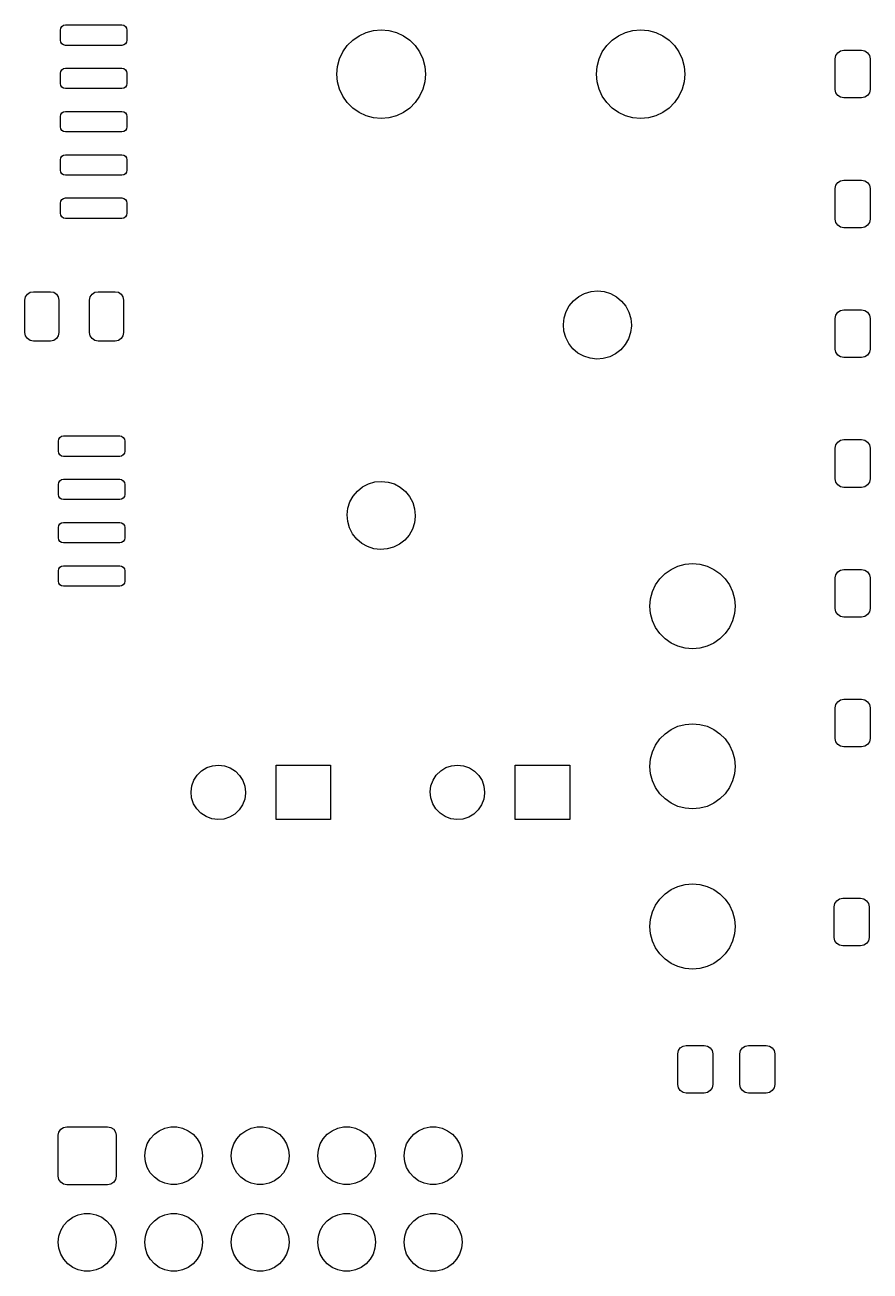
# Model space of a CAD drawing. Extents: x 57 to 241, y -129 to -56.
# Drawn here: x 189.94 to 214.77, y -129.12 to -92.54 of the extents above; entities that cross this region are included whole.
import ezdxf

# ---------------------------------------------------------------- set-up
doc = ezdxf.new("R2010")
doc.units = 0
doc.layers.add('BLACK', color=7, linetype='CONTINUOUS')

msp = doc.modelspace()

# ---------------------------------------------------------------- linework, layer by layer
at = {"layer": 'BLACK', "linetype": 'CONTINUOUS'}
for p, q in [((191.077, -92.5484), (191.134, -92.537)), ((191.134, -92.537), (192.784, -92.537)), ((192.784, -92.537), (192.841, -92.5484)), ((190.984, -92.687), (190.995, -92.6296)), ((190.984, -92.987), (190.984, -92.687)), ((190.995, -92.6296), (191.028, -92.5809)), ((191.028, -92.5809), (191.077, -92.5484)), ((192.841, -92.5484), (192.89, -92.5809)), ((192.89, -92.5809), (192.923, -92.6296)), ((192.923, -92.6296), (192.934, -92.687)), ((192.934, -92.687), (192.934, -92.987)), ((199.57, -92.9841), (199.756, -92.8542)), ((199.756, -92.8542), (199.961, -92.7584)), ((199.961, -92.7584), (200.18, -92.6997)), ((200.18, -92.6997), (200.406, -92.68)), ((200.406, -92.68), (200.632, -92.6997)), ((200.632, -92.6997), (200.851, -92.7584)), ((200.851, -92.7584), (201.056, -92.8542)), ((201.056, -92.8542), (201.242, -92.9841)), ((207.19, -92.9841), (207.376, -92.8542)), ((207.376, -92.8542), (207.581, -92.7584)), ((207.581, -92.7584), (207.8, -92.6997)), ((207.8, -92.6997), (208.026, -92.68)), ((208.026, -92.68), (208.252, -92.6997)), ((208.252, -92.6997), (208.471, -92.7584)), ((208.471, -92.7584), (208.676, -92.8542)), ((208.676, -92.8542), (208.862, -92.9841)), ((190.995, -93.0444), (190.984, -92.987)), ((191.028, -93.0931), (190.995, -93.0444)), ((191.077, -93.1256), (191.028, -93.0931)), ((191.134, -93.137), (191.077, -93.1256)), ((192.784, -93.137), (191.134, -93.137)), ((192.841, -93.1256), (192.784, -93.137)), ((192.89, -93.0931), (192.841, -93.1256)), ((192.923, -93.0444), (192.89, -93.0931)), ((192.934, -92.987), (192.923, -93.0444)), ((199.28, -93.33), (199.41, -93.1444)), ((199.41, -93.1444), (199.57, -92.9841)), ((201.242, -92.9841), (201.402, -93.1444)), ((201.402, -93.1444), (201.532, -93.33)), ((206.9, -93.33), (207.03, -93.1444)), ((207.03, -93.1444), (207.19, -92.9841)), ((208.862, -92.9841), (209.022, -93.1444)), ((209.022, -93.1444), (209.152, -93.33)), ((199.126, -93.7543), (199.184, -93.5354)), ((199.184, -93.5354), (199.28, -93.33)), ((201.532, -93.33), (201.628, -93.5354)), ((201.628, -93.5354), (201.686, -93.7543)), ((206.746, -93.7543), (206.804, -93.5354)), ((206.804, -93.5354), (206.9, -93.33)), ((209.152, -93.33), (209.248, -93.5354)), ((209.248, -93.5354), (209.306, -93.7543)), ((213.741, -93.53), (213.76, -93.4343)), ((213.741, -94.43), (213.741, -93.53)), ((213.76, -93.4343), (213.814, -93.3532)), ((213.814, -93.3532), (213.895, -93.299)), ((213.895, -93.299), (213.991, -93.28)), ((213.991, -93.28), (214.516, -93.28)), ((214.516, -93.28), (214.612, -93.299)), ((214.612, -93.299), (214.693, -93.3532)), ((214.693, -93.3532), (214.747, -93.4343)), ((214.747, -93.4343), (214.766, -93.53)), ((214.766, -93.53), (214.766, -94.43)), ((190.984, -93.957), (190.995, -93.8996)), ((190.984, -94.257), (190.984, -93.957)), ((190.995, -93.8996), (191.028, -93.8509)), ((191.028, -93.8509), (191.077, -93.8184)), ((191.077, -93.8184), (191.134, -93.807)), ((191.134, -93.807), (192.784, -93.807)), ((192.784, -93.807), (192.841, -93.8184)), ((192.841, -93.8184), (192.89, -93.8509)), ((192.89, -93.8509), (192.923, -93.8996)), ((192.923, -93.8996), (192.934, -93.957)), ((192.934, -93.957), (192.934, -94.257)), ((199.106, -93.98), (199.126, -93.7543)), ((199.126, -94.2057), (199.106, -93.98)), ((201.686, -93.7543), (201.706, -93.98)), ((201.706, -93.98), (201.686, -94.2057)), ((206.726, -93.98), (206.746, -93.7543)), ((206.746, -94.2057), (206.726, -93.98)), ((209.306, -93.7543), (209.326, -93.98)), ((209.326, -93.98), (209.306, -94.2057)), ((190.995, -94.3144), (190.984, -94.257)), ((191.028, -94.3631), (190.995, -94.3144)), ((191.077, -94.3956), (191.028, -94.3631)), ((192.89, -94.3631), (192.841, -94.3956)), ((192.923, -94.3144), (192.89, -94.3631)), ((192.934, -94.257), (192.923, -94.3144)), ((199.184, -94.4246), (199.126, -94.2057)), ((201.686, -94.2057), (201.628, -94.4246)), ((206.804, -94.4246), (206.746, -94.2057)), ((209.306, -94.2057), (209.248, -94.4246)), ((191.134, -94.407), (191.077, -94.3956)), ((192.784, -94.407), (191.134, -94.407)), ((192.841, -94.3956), (192.784, -94.407)), ((199.28, -94.63), (199.184, -94.4246)), ((199.41, -94.8156), (199.28, -94.63)), ((201.532, -94.63), (201.402, -94.8156)), ((201.628, -94.4246), (201.532, -94.63)), ((206.9, -94.63), (206.804, -94.4246)), ((207.03, -94.8156), (206.9, -94.63)), ((209.152, -94.63), (209.022, -94.8156)), ((209.248, -94.4246), (209.152, -94.63)), ((213.76, -94.5257), (213.741, -94.43)), ((213.814, -94.6068), (213.76, -94.5257)), ((213.895, -94.661), (213.814, -94.6068)), ((213.991, -94.68), (213.895, -94.661)), ((214.516, -94.68), (213.991, -94.68)), ((214.612, -94.661), (214.516, -94.68)), ((214.693, -94.6068), (214.612, -94.661)), ((214.747, -94.5257), (214.693, -94.6068)), ((214.766, -94.43), (214.747, -94.5257)), ((191.028, -95.1209), (191.077, -95.0884)), ((191.077, -95.0884), (191.134, -95.077)), ((191.134, -95.077), (192.784, -95.077)), ((192.784, -95.077), (192.841, -95.0884)), ((192.841, -95.0884), (192.89, -95.1209)), ((199.57, -94.9759), (199.41, -94.8156)), ((199.756, -95.1058), (199.57, -94.9759)), ((201.242, -94.9759), (201.056, -95.1058)), ((201.402, -94.8156), (201.242, -94.9759)), ((207.19, -94.9759), (207.03, -94.8156)), ((207.376, -95.1058), (207.19, -94.9759)), ((208.862, -94.9759), (208.676, -95.1058)), ((209.022, -94.8156), (208.862, -94.9759)), ((190.984, -95.227), (190.995, -95.1696)), ((190.984, -95.527), (190.984, -95.227)), ((190.995, -95.1696), (191.028, -95.1209)), ((192.89, -95.1209), (192.923, -95.1696)), ((192.923, -95.1696), (192.934, -95.227)), ((192.934, -95.227), (192.934, -95.527)), ((199.961, -95.2016), (199.756, -95.1058)), ((200.18, -95.2602), (199.961, -95.2016)), ((200.406, -95.28), (200.18, -95.2602)), ((200.632, -95.2602), (200.406, -95.28)), ((200.851, -95.2016), (200.632, -95.2602)), ((201.056, -95.1058), (200.851, -95.2016)), ((207.581, -95.2016), (207.376, -95.1058)), ((207.8, -95.2602), (207.581, -95.2016)), ((208.026, -95.28), (207.8, -95.2602)), ((208.252, -95.2602), (208.026, -95.28)), ((208.471, -95.2016), (208.252, -95.2602)), ((208.676, -95.1058), (208.471, -95.2016)), ((190.995, -95.5844), (190.984, -95.527)), ((191.028, -95.6331), (190.995, -95.5844)), ((191.077, -95.6656), (191.028, -95.6331)), ((191.134, -95.677), (191.077, -95.6656)), ((192.784, -95.677), (191.134, -95.677)), ((192.841, -95.6656), (192.784, -95.677)), ((192.89, -95.6331), (192.841, -95.6656)), ((192.923, -95.5844), (192.89, -95.6331)), ((192.934, -95.527), (192.923, -95.5844)), ((190.984, -96.497), (190.995, -96.4396)), ((190.984, -96.797), (190.984, -96.497)), ((190.995, -96.4396), (191.028, -96.3909)), ((191.028, -96.3909), (191.077, -96.3584)), ((191.077, -96.3584), (191.134, -96.347)), ((191.134, -96.347), (192.784, -96.347)), ((192.784, -96.347), (192.841, -96.3584)), ((192.841, -96.3584), (192.89, -96.3909)), ((192.89, -96.3909), (192.923, -96.4396)), ((192.923, -96.4396), (192.934, -96.497)), ((192.934, -96.497), (192.934, -96.797)), ((190.995, -96.8544), (190.984, -96.797)), ((191.028, -96.9031), (190.995, -96.8544)), ((191.077, -96.9356), (191.028, -96.9031)), ((192.89, -96.9031), (192.841, -96.9356)), ((192.923, -96.8544), (192.89, -96.9031)), ((192.934, -96.797), (192.923, -96.8544)), ((191.134, -96.947), (191.077, -96.9356)), ((192.784, -96.947), (191.134, -96.947)), ((192.841, -96.9356), (192.784, -96.947)), ((213.741, -97.34), (213.76, -97.2443)), ((213.76, -97.2443), (213.814, -97.1632)), ((213.814, -97.1632), (213.895, -97.109)), ((213.895, -97.109), (213.991, -97.09)), ((213.991, -97.09), (214.516, -97.09)), ((214.516, -97.09), (214.612, -97.109)), ((214.612, -97.109), (214.693, -97.1632)), ((214.693, -97.1632), (214.747, -97.2443)), ((214.747, -97.2443), (214.766, -97.34)), ((190.995, -97.7096), (191.028, -97.6609)), ((191.028, -97.6609), (191.077, -97.6284)), ((191.077, -97.6284), (191.134, -97.617)), ((191.134, -97.617), (192.784, -97.617)), ((192.784, -97.617), (192.841, -97.6284)), ((192.841, -97.6284), (192.89, -97.6609)), ((192.89, -97.6609), (192.923, -97.7096)), ((213.741, -98.24), (213.741, -97.34)), ((214.766, -97.34), (214.766, -98.24)), ((190.984, -97.767), (190.995, -97.7096)), ((190.984, -98.067), (190.984, -97.767)), ((192.923, -97.7096), (192.934, -97.767)), ((192.934, -97.767), (192.934, -98.067)), ((190.995, -98.1244), (190.984, -98.067)), ((191.028, -98.1731), (190.995, -98.1244)), ((191.077, -98.2056), (191.028, -98.1731)), ((191.134, -98.217), (191.077, -98.2056)), ((192.784, -98.217), (191.134, -98.217)), ((192.841, -98.2056), (192.784, -98.217)), ((192.89, -98.1731), (192.841, -98.2056)), ((192.923, -98.1244), (192.89, -98.1731)), ((192.934, -98.067), (192.923, -98.1244)), ((213.76, -98.3357), (213.741, -98.24)), ((213.814, -98.4168), (213.76, -98.3357)), ((214.747, -98.3357), (214.693, -98.4168)), ((214.766, -98.24), (214.747, -98.3357)), ((213.895, -98.471), (213.814, -98.4168)), ((213.991, -98.49), (213.895, -98.471)), ((214.516, -98.49), (213.991, -98.49)), ((214.612, -98.471), (214.516, -98.49)), ((214.693, -98.4168), (214.612, -98.471)), ((189.939, -100.617), (189.958, -100.521)), ((189.958, -100.521), (190.012, -100.44)), ((190.012, -100.44), (190.093, -100.386)), ((190.093, -100.386), (190.189, -100.367)), ((190.189, -100.367), (190.689, -100.367)), ((190.689, -100.367), (190.785, -100.386)), ((190.785, -100.386), (190.866, -100.44)), ((190.866, -100.44), (190.92, -100.521)), ((190.92, -100.521), (190.939, -100.617)), ((191.839, -100.617), (191.858, -100.521)), ((191.858, -100.521), (191.912, -100.44)), ((191.912, -100.44), (191.993, -100.386)), ((191.993, -100.386), (192.089, -100.367)), ((192.089, -100.367), (192.589, -100.367)), ((192.589, -100.367), (192.685, -100.386)), ((192.685, -100.386), (192.766, -100.44)), ((192.766, -100.44), (192.82, -100.521)), ((192.82, -100.521), (192.839, -100.617)), ((206.056, -100.632), (206.208, -100.509)), ((206.208, -100.509), (206.381, -100.419)), ((206.381, -100.419), (206.569, -100.364)), ((206.569, -100.364), (206.763, -100.346)), ((206.763, -100.346), (206.957, -100.366)), ((206.957, -100.366), (207.144, -100.424)), ((207.144, -100.424), (207.315, -100.517)), ((207.315, -100.517), (207.466, -100.641)), ((189.939, -101.567), (189.939, -100.617)), ((190.939, -100.617), (190.939, -101.567)), ((191.839, -101.567), (191.839, -100.617)), ((192.839, -100.617), (192.839, -101.567)), ((205.778, -101.138), (205.837, -100.952)), ((205.837, -100.952), (205.931, -100.781)), ((205.931, -100.781), (206.056, -100.632)), ((207.466, -100.641), (207.589, -100.793)), ((207.589, -100.793), (207.681, -100.965)), ((213.814, -100.973), (213.895, -100.919)), ((213.895, -100.919), (213.991, -100.9)), ((213.991, -100.9), (214.516, -100.9)), ((214.516, -100.9), (214.612, -100.919)), ((214.612, -100.919), (214.693, -100.973)), ((205.756, -101.332), (205.778, -101.138)), ((207.681, -100.965), (207.737, -101.152)), ((207.737, -101.152), (207.756, -101.346)), ((213.741, -101.15), (213.76, -101.054)), ((213.741, -102.05), (213.741, -101.15)), ((213.76, -101.054), (213.814, -100.973)), ((214.693, -100.973), (214.747, -101.054)), ((214.747, -101.054), (214.766, -101.15)), ((214.766, -101.15), (214.766, -102.05)), ((189.958, -101.663), (189.939, -101.567)), ((190.012, -101.744), (189.958, -101.663)), ((190.92, -101.663), (190.866, -101.744)), ((190.939, -101.567), (190.92, -101.663)), ((191.858, -101.663), (191.839, -101.567)), ((191.912, -101.744), (191.858, -101.663)), ((192.82, -101.663), (192.766, -101.744)), ((192.839, -101.567), (192.82, -101.663)), ((205.772, -101.527), (205.756, -101.332)), ((205.826, -101.714), (205.772, -101.527)), ((207.731, -101.568), (207.67, -101.753)), ((207.756, -101.374), (207.731, -101.568)), ((207.756, -101.346), (207.756, -101.374)), ((190.093, -101.798), (190.012, -101.744)), ((190.189, -101.817), (190.093, -101.798)), ((190.689, -101.817), (190.189, -101.817)), ((190.785, -101.798), (190.689, -101.817)), ((190.866, -101.744), (190.785, -101.798)), ((191.993, -101.798), (191.912, -101.744)), ((192.089, -101.817), (191.993, -101.798)), ((192.589, -101.817), (192.089, -101.817)), ((192.685, -101.798), (192.589, -101.817)), ((192.766, -101.744), (192.685, -101.798)), ((205.915, -101.888), (205.826, -101.714)), ((206.037, -102.041), (205.915, -101.888)), ((206.185, -102.167), (206.037, -102.041)), ((207.573, -101.922), (207.446, -102.07)), ((207.67, -101.753), (207.573, -101.922)), ((213.76, -102.146), (213.741, -102.05)), ((214.766, -102.05), (214.747, -102.146)), ((206.356, -102.262), (206.185, -102.167)), ((206.541, -102.323), (206.356, -102.262)), ((206.735, -102.346), (206.541, -102.323)), ((206.93, -102.331), (206.735, -102.346)), ((207.118, -102.278), (206.93, -102.331)), ((207.292, -102.19), (207.118, -102.278)), ((207.446, -102.07), (207.292, -102.19)), ((213.814, -102.227), (213.76, -102.146)), ((213.895, -102.281), (213.814, -102.227)), ((213.991, -102.3), (213.895, -102.281)), ((214.516, -102.3), (213.991, -102.3)), ((214.612, -102.281), (214.516, -102.3)), ((214.693, -102.227), (214.612, -102.281)), ((214.747, -102.146), (214.693, -102.227)), ((190.967, -104.646), (191.016, -104.613)), ((191.016, -104.613), (191.073, -104.602)), ((191.073, -104.602), (192.723, -104.602)), ((192.723, -104.602), (192.78, -104.613)), ((192.78, -104.613), (192.829, -104.646)), ((190.923, -104.752), (190.934, -104.695)), ((190.923, -105.052), (190.923, -104.752)), ((190.934, -104.695), (190.967, -104.646)), ((192.829, -104.646), (192.862, -104.695)), ((192.862, -104.695), (192.873, -104.752)), ((192.873, -104.752), (192.873, -105.052)), ((213.741, -104.96), (213.76, -104.864)), ((213.741, -105.86), (213.741, -104.96)), ((213.76, -104.864), (213.814, -104.783)), ((213.814, -104.783), (213.895, -104.729)), ((213.895, -104.729), (213.991, -104.71)), ((213.991, -104.71), (214.516, -104.71)), ((214.516, -104.71), (214.612, -104.729)), ((214.612, -104.729), (214.693, -104.783)), ((214.693, -104.783), (214.747, -104.864)), ((214.747, -104.864), (214.766, -104.96)), ((214.766, -104.96), (214.766, -105.86)), ((190.934, -105.109), (190.923, -105.052)), ((190.967, -105.158), (190.934, -105.109)), ((191.016, -105.191), (190.967, -105.158)), ((191.073, -105.202), (191.016, -105.191)), ((192.723, -105.202), (191.073, -105.202)), ((192.78, -105.191), (192.723, -105.202)), ((192.829, -105.158), (192.78, -105.191)), ((192.862, -105.109), (192.829, -105.158)), ((192.873, -105.052), (192.862, -105.109)), ((190.923, -106.022), (190.934, -105.965)), ((190.923, -106.322), (190.923, -106.022)), ((190.934, -105.965), (190.967, -105.916)), ((190.967, -105.916), (191.016, -105.883)), ((191.016, -105.883), (191.073, -105.872)), ((191.073, -105.872), (192.723, -105.872)), ((192.723, -105.872), (192.78, -105.883)), ((192.78, -105.883), (192.829, -105.916)), ((192.829, -105.916), (192.862, -105.965)), ((192.862, -105.965), (192.873, -106.022)), ((192.873, -106.022), (192.873, -106.322)), ((199.858, -106.097), (200.031, -106.007)), ((200.031, -106.007), (200.219, -105.952)), ((200.219, -105.952), (200.413, -105.934)), ((200.413, -105.934), (200.607, -105.954)), ((200.607, -105.954), (200.794, -106.012)), ((200.794, -106.012), (200.965, -106.105)), ((213.76, -105.956), (213.741, -105.86)), ((213.814, -106.037), (213.76, -105.956)), ((213.895, -106.091), (213.814, -106.037)), ((214.693, -106.037), (214.612, -106.091)), ((214.747, -105.956), (214.693, -106.037)), ((214.766, -105.86), (214.747, -105.956)), ((190.934, -106.379), (190.923, -106.322)), ((190.967, -106.428), (190.934, -106.379)), ((191.016, -106.461), (190.967, -106.428)), ((192.829, -106.428), (192.78, -106.461)), ((192.862, -106.379), (192.829, -106.428)), ((192.873, -106.322), (192.862, -106.379)), ((199.487, -106.54), (199.581, -106.369)), ((199.581, -106.369), (199.706, -106.22)), ((199.706, -106.22), (199.858, -106.097)), ((200.965, -106.105), (201.116, -106.229)), ((201.116, -106.229), (201.239, -106.381)), ((201.239, -106.381), (201.331, -106.553)), ((213.991, -106.11), (213.895, -106.091)), ((214.516, -106.11), (213.991, -106.11)), ((214.612, -106.091), (214.516, -106.11)), ((191.073, -106.472), (191.016, -106.461)), ((192.723, -106.472), (191.073, -106.472)), ((192.78, -106.461), (192.723, -106.472)), ((199.406, -106.92), (199.428, -106.726)), ((199.428, -106.726), (199.487, -106.54)), ((201.331, -106.553), (201.387, -106.74)), ((201.387, -106.74), (201.406, -106.934)), ((190.967, -107.186), (191.016, -107.153)), ((191.016, -107.153), (191.073, -107.142)), ((191.073, -107.142), (192.723, -107.142)), ((192.723, -107.142), (192.78, -107.153)), ((192.78, -107.153), (192.829, -107.186)), ((199.422, -107.115), (199.406, -106.92)), ((199.476, -107.302), (199.422, -107.115)), ((201.381, -107.156), (201.32, -107.341)), ((201.406, -106.962), (201.381, -107.156)), ((201.406, -106.934), (201.406, -106.962)), ((190.923, -107.292), (190.934, -107.235)), ((190.923, -107.592), (190.923, -107.292)), ((190.934, -107.235), (190.967, -107.186)), ((192.829, -107.186), (192.862, -107.235)), ((192.862, -107.235), (192.873, -107.292)), ((192.873, -107.292), (192.873, -107.592)), ((199.565, -107.476), (199.476, -107.302)), ((199.687, -107.629), (199.565, -107.476)), ((201.223, -107.51), (201.096, -107.658)), ((201.32, -107.341), (201.223, -107.51)), ((190.934, -107.649), (190.923, -107.592)), ((190.967, -107.698), (190.934, -107.649)), ((191.016, -107.731), (190.967, -107.698)), ((191.073, -107.742), (191.016, -107.731)), ((192.723, -107.742), (191.073, -107.742)), ((192.78, -107.731), (192.723, -107.742)), ((192.829, -107.698), (192.78, -107.731)), ((192.862, -107.649), (192.829, -107.698)), ((192.873, -107.592), (192.862, -107.649)), ((199.835, -107.755), (199.687, -107.629)), ((200.006, -107.85), (199.835, -107.755)), ((200.191, -107.911), (200.006, -107.85)), ((200.768, -107.866), (200.58, -107.919)), ((200.942, -107.778), (200.768, -107.866)), ((201.096, -107.658), (200.942, -107.778)), ((200.385, -107.934), (200.191, -107.911)), ((200.58, -107.919), (200.385, -107.934)), ((190.923, -108.562), (190.934, -108.505)), ((190.923, -108.862), (190.923, -108.562)), ((190.934, -108.505), (190.967, -108.456)), ((190.967, -108.456), (191.016, -108.423)), ((191.016, -108.423), (191.073, -108.412)), ((191.073, -108.412), (192.723, -108.412)), ((192.723, -108.412), (192.78, -108.423)), ((192.78, -108.423), (192.829, -108.456)), ((192.829, -108.456), (192.862, -108.505)), ((192.862, -108.505), (192.873, -108.562)), ((192.873, -108.562), (192.873, -108.862)), ((208.747, -108.642), (208.925, -108.517)), ((208.925, -108.517), (209.122, -108.425)), ((209.122, -108.425), (209.333, -108.369)), ((209.333, -108.369), (209.55, -108.35)), ((209.55, -108.35), (209.767, -108.369)), ((209.767, -108.369), (209.978, -108.425)), ((209.978, -108.425), (210.175, -108.517)), ((210.175, -108.517), (210.353, -108.642)), ((213.76, -108.674), (213.814, -108.593)), ((213.814, -108.593), (213.895, -108.539)), ((213.895, -108.539), (213.991, -108.52)), ((213.991, -108.52), (214.516, -108.52)), ((214.516, -108.52), (214.612, -108.539)), ((214.612, -108.539), (214.693, -108.593)), ((214.693, -108.593), (214.747, -108.674)), ((190.934, -108.919), (190.923, -108.862)), ((190.967, -108.968), (190.934, -108.919)), ((191.016, -109.001), (190.967, -108.968)), ((191.073, -109.012), (191.016, -109.001)), ((192.78, -109.001), (192.723, -109.012)), ((192.829, -108.968), (192.78, -109.001)), ((192.862, -108.919), (192.829, -108.968)), ((192.873, -108.862), (192.862, -108.919)), ((208.375, -109.172), (208.467, -108.975)), ((208.467, -108.975), (208.592, -108.797)), ((208.592, -108.797), (208.747, -108.642)), ((210.353, -108.642), (210.508, -108.797)), ((210.508, -108.797), (210.633, -108.975)), ((210.633, -108.975), (210.725, -109.172)), ((213.741, -108.77), (213.76, -108.674)), ((213.741, -109.67), (213.741, -108.77)), ((214.747, -108.674), (214.766, -108.77)), ((214.766, -108.77), (214.766, -109.67)), ((192.723, -109.012), (191.073, -109.012)), ((208.319, -109.383), (208.375, -109.172)), ((210.725, -109.172), (210.781, -109.383)), ((208.3, -109.6), (208.319, -109.383)), ((208.319, -109.817), (208.3, -109.6)), ((210.781, -109.383), (210.8, -109.6)), ((210.8, -109.6), (210.781, -109.817)), ((213.76, -109.766), (213.741, -109.67)), ((214.766, -109.67), (214.747, -109.766)), ((208.375, -110.028), (208.319, -109.817)), ((208.467, -110.225), (208.375, -110.028)), ((210.725, -110.028), (210.633, -110.225)), ((210.781, -109.817), (210.725, -110.028)), ((213.814, -109.847), (213.76, -109.766)), ((213.895, -109.901), (213.814, -109.847)), ((213.991, -109.92), (213.895, -109.901)), ((214.516, -109.92), (213.991, -109.92)), ((214.612, -109.901), (214.516, -109.92)), ((214.693, -109.847), (214.612, -109.901)), ((214.747, -109.766), (214.693, -109.847)), ((208.592, -110.403), (208.467, -110.225)), ((208.747, -110.558), (208.592, -110.403)), ((210.508, -110.403), (210.353, -110.558)), ((210.633, -110.225), (210.508, -110.403)), ((208.925, -110.683), (208.747, -110.558)), ((209.122, -110.775), (208.925, -110.683)), ((209.333, -110.831), (209.122, -110.775)), ((209.55, -110.85), (209.333, -110.831)), ((209.767, -110.831), (209.55, -110.85)), ((209.978, -110.775), (209.767, -110.831)), ((210.175, -110.683), (209.978, -110.775)), ((210.353, -110.558), (210.175, -110.683)), ((213.741, -112.58), (213.76, -112.484)), ((213.741, -113.48), (213.741, -112.58)), ((213.76, -112.484), (213.814, -112.403)), ((213.814, -112.403), (213.895, -112.349)), ((213.895, -112.349), (213.991, -112.33)), ((213.991, -112.33), (214.516, -112.33)), ((214.516, -112.33), (214.612, -112.349)), ((214.612, -112.349), (214.693, -112.403)), ((214.693, -112.403), (214.747, -112.484)), ((214.747, -112.484), (214.766, -112.58)), ((214.766, -112.58), (214.766, -113.48)), ((208.592, -113.497), (208.747, -113.342)), ((208.747, -113.342), (208.925, -113.217)), ((208.925, -113.217), (209.122, -113.125)), ((209.122, -113.125), (209.333, -113.069)), ((209.333, -113.069), (209.55, -113.05)), ((209.55, -113.05), (209.767, -113.069)), ((209.767, -113.069), (209.978, -113.125)), ((209.978, -113.125), (210.175, -113.217)), ((210.175, -113.217), (210.353, -113.342)), ((210.353, -113.342), (210.508, -113.497)), ((208.375, -113.872), (208.467, -113.675)), ((208.467, -113.675), (208.592, -113.497)), ((210.508, -113.497), (210.633, -113.675)), ((210.633, -113.675), (210.725, -113.872)), ((213.76, -113.576), (213.741, -113.48)), ((213.814, -113.657), (213.76, -113.576)), ((213.895, -113.711), (213.814, -113.657)), ((213.991, -113.73), (213.895, -113.711)), ((214.516, -113.73), (213.991, -113.73)), ((214.612, -113.711), (214.516, -113.73)), ((214.693, -113.657), (214.612, -113.711)), ((214.747, -113.576), (214.693, -113.657)), ((214.766, -113.48), (214.747, -113.576)), ((208.3, -114.3), (208.319, -114.083)), ((208.319, -114.083), (208.375, -113.872)), ((210.725, -113.872), (210.781, -114.083)), ((210.781, -114.083), (210.8, -114.3)), ((195, -114.556), (195.127, -114.432)), ((195.127, -114.432), (195.279, -114.338)), ((195.279, -114.338), (195.448, -114.281)), ((195.448, -114.281), (195.626, -114.262)), ((195.626, -114.262), (195.803, -114.283)), ((195.803, -114.283), (195.971, -114.343)), ((195.971, -114.343), (196.121, -114.439)), ((196.121, -114.439), (196.247, -114.565)), ((197.32, -115.862), (197.32, -114.262)), ((197.32, -114.262), (198.92, -114.262)), ((198.92, -114.262), (198.92, -115.862)), ((202.024, -114.556), (202.152, -114.432)), ((202.152, -114.432), (202.304, -114.338)), ((202.304, -114.338), (202.473, -114.281)), ((202.473, -114.281), (202.65, -114.262)), ((202.65, -114.262), (202.827, -114.283)), ((202.827, -114.283), (202.995, -114.343)), ((202.995, -114.343), (203.146, -114.439)), ((203.146, -114.439), (203.271, -114.565)), ((204.344, -115.862), (204.344, -114.262)), ((204.344, -114.262), (205.944, -114.262)), ((205.944, -114.262), (205.944, -115.862)), ((208.319, -114.517), (208.3, -114.3)), ((210.8, -114.3), (210.781, -114.517)), ((194.842, -114.874), (194.903, -114.706)), ((194.903, -114.706), (195, -114.556)), ((196.247, -114.565), (196.341, -114.716)), ((196.341, -114.716), (196.4, -114.885)), ((201.867, -114.874), (201.928, -114.706)), ((201.928, -114.706), (202.024, -114.556)), ((203.271, -114.565), (203.366, -114.716)), ((203.366, -114.716), (203.424, -114.885)), ((208.375, -114.728), (208.319, -114.517)), ((208.467, -114.925), (208.375, -114.728)), ((210.725, -114.728), (210.633, -114.925)), ((210.781, -114.517), (210.725, -114.728)), ((194.82, -115.051), (194.842, -114.874)), ((194.837, -115.228), (194.82, -115.051)), ((196.42, -115.084), (196.395, -115.261)), ((196.4, -114.885), (196.42, -115.062)), ((196.42, -115.062), (196.42, -115.084)), ((201.844, -115.051), (201.867, -114.874)), ((201.862, -115.228), (201.844, -115.051)), ((203.444, -115.084), (203.419, -115.261)), ((203.424, -114.885), (203.444, -115.062)), ((203.444, -115.062), (203.444, -115.084)), ((208.592, -115.103), (208.467, -114.925)), ((208.747, -115.258), (208.592, -115.103)), ((210.508, -115.103), (210.353, -115.258)), ((210.633, -114.925), (210.508, -115.103)), ((194.894, -115.398), (194.837, -115.228)), ((194.986, -115.55), (194.894, -115.398)), ((195.11, -115.678), (194.986, -115.55)), ((196.233, -115.576), (196.104, -115.699)), ((196.332, -115.428), (196.233, -115.576)), ((196.395, -115.261), (196.332, -115.428)), ((201.918, -115.398), (201.862, -115.228)), ((202.011, -115.55), (201.918, -115.398)), ((202.134, -115.678), (202.011, -115.55)), ((203.257, -115.576), (203.128, -115.699)), ((203.356, -115.428), (203.257, -115.576)), ((203.419, -115.261), (203.356, -115.428)), ((208.925, -115.383), (208.747, -115.258)), ((209.122, -115.475), (208.925, -115.383)), ((209.333, -115.531), (209.122, -115.475)), ((209.55, -115.55), (209.333, -115.531)), ((209.767, -115.531), (209.55, -115.55)), ((209.978, -115.475), (209.767, -115.531)), ((210.175, -115.383), (209.978, -115.475)), ((210.353, -115.258), (210.175, -115.383)), ((195.259, -115.776), (195.11, -115.678)), ((195.426, -115.838), (195.259, -115.776)), ((195.603, -115.862), (195.426, -115.838)), ((195.781, -115.846), (195.603, -115.862)), ((195.95, -115.791), (195.781, -115.846)), ((196.104, -115.699), (195.95, -115.791)), ((198.92, -115.862), (197.32, -115.862)), ((202.284, -115.776), (202.134, -115.678)), ((202.451, -115.838), (202.284, -115.776)), ((202.628, -115.862), (202.451, -115.838)), ((202.805, -115.846), (202.628, -115.862)), ((202.975, -115.791), (202.805, -115.846)), ((203.128, -115.699), (202.975, -115.791)), ((205.944, -115.862), (204.344, -115.862)), ((209.122, -117.825), (209.333, -117.769)), ((209.333, -117.769), (209.55, -117.75)), ((209.55, -117.75), (209.767, -117.769)), ((209.767, -117.769), (209.978, -117.825)), ((208.592, -118.197), (208.747, -118.042)), ((208.747, -118.042), (208.925, -117.917)), ((208.925, -117.917), (209.122, -117.825)), ((209.978, -117.825), (210.175, -117.917)), ((210.175, -117.917), (210.353, -118.042)), ((210.353, -118.042), (210.508, -118.197)), ((208.375, -118.572), (208.467, -118.375)), ((208.467, -118.375), (208.592, -118.197)), ((210.508, -118.197), (210.633, -118.375)), ((210.633, -118.375), (210.725, -118.572)), ((213.713, -118.422), (213.732, -118.326)), ((213.713, -119.322), (213.713, -118.422)), ((213.732, -118.326), (213.786, -118.245)), ((213.786, -118.245), (213.867, -118.191)), ((213.867, -118.191), (213.963, -118.172)), ((213.963, -118.172), (214.488, -118.172)), ((214.488, -118.172), (214.584, -118.191)), ((214.584, -118.191), (214.665, -118.245)), ((214.665, -118.245), (214.719, -118.326)), ((214.719, -118.326), (214.738, -118.422)), ((214.738, -118.422), (214.738, -119.322)), ((208.3, -119), (208.319, -118.783)), ((208.319, -118.783), (208.375, -118.572)), ((210.725, -118.572), (210.781, -118.783)), ((210.781, -118.783), (210.8, -119)), ((208.319, -119.217), (208.3, -119)), ((208.375, -119.428), (208.319, -119.217)), ((210.781, -119.217), (210.725, -119.428)), ((210.8, -119), (210.781, -119.217)), ((208.467, -119.625), (208.375, -119.428)), ((210.725, -119.428), (210.633, -119.625)), ((213.732, -119.418), (213.713, -119.322)), ((213.786, -119.499), (213.732, -119.418)), ((213.867, -119.553), (213.786, -119.499)), ((213.963, -119.572), (213.867, -119.553)), ((214.488, -119.572), (213.963, -119.572)), ((214.584, -119.553), (214.488, -119.572)), ((214.665, -119.499), (214.584, -119.553)), ((214.719, -119.418), (214.665, -119.499)), ((214.738, -119.322), (214.719, -119.418)), ((208.592, -119.803), (208.467, -119.625)), ((208.747, -119.958), (208.592, -119.803)), ((208.925, -120.083), (208.747, -119.958)), ((210.353, -119.958), (210.175, -120.083)), ((210.508, -119.803), (210.353, -119.958)), ((210.633, -119.625), (210.508, -119.803)), ((209.122, -120.175), (208.925, -120.083)), ((209.333, -120.231), (209.122, -120.175)), ((209.55, -120.25), (209.333, -120.231)), ((209.767, -120.231), (209.55, -120.25)), ((209.978, -120.175), (209.767, -120.231)), ((210.175, -120.083), (209.978, -120.175)), ((209.191, -122.563), (209.272, -122.509)), ((209.272, -122.509), (209.367, -122.49)), ((209.367, -122.49), (209.892, -122.49)), ((209.892, -122.49), (209.988, -122.509)), ((209.988, -122.509), (210.069, -122.563)), ((211.016, -122.563), (211.097, -122.509)), ((211.097, -122.509), (211.192, -122.49)), ((211.192, -122.49), (211.718, -122.49)), ((211.718, -122.49), (211.813, -122.509)), ((211.813, -122.509), (211.894, -122.563)), ((209.117, -122.74), (209.137, -122.644)), ((209.117, -123.64), (209.117, -122.74)), ((209.137, -122.644), (209.191, -122.563)), ((210.069, -122.563), (210.123, -122.644)), ((210.123, -122.644), (210.142, -122.74)), ((210.142, -122.74), (210.142, -123.64)), ((210.942, -122.74), (210.962, -122.644)), ((210.942, -123.64), (210.942, -122.74)), ((210.962, -122.644), (211.016, -122.563)), ((211.894, -122.563), (211.948, -122.644)), ((211.948, -122.644), (211.968, -122.74)), ((211.968, -122.74), (211.968, -123.64)), ((209.137, -123.736), (209.117, -123.64)), ((209.191, -123.817), (209.137, -123.736)), ((209.272, -123.871), (209.191, -123.817)), ((209.367, -123.89), (209.272, -123.871)), ((209.892, -123.89), (209.367, -123.89)), ((209.988, -123.871), (209.892, -123.89)), ((210.069, -123.817), (209.988, -123.871)), ((210.123, -123.736), (210.069, -123.817)), ((210.142, -123.64), (210.123, -123.736)), ((210.962, -123.736), (210.942, -123.64)), ((211.016, -123.817), (210.962, -123.736)), ((211.097, -123.871), (211.016, -123.817)), ((211.192, -123.89), (211.097, -123.871)), ((211.718, -123.89), (211.192, -123.89)), ((211.813, -123.871), (211.718, -123.89)), ((211.894, -123.817), (211.813, -123.871)), ((211.948, -123.736), (211.894, -123.817)), ((211.968, -123.64), (211.948, -123.736)), ((190.92, -125.13), (190.939, -125.034)), ((190.939, -125.034), (190.993, -124.953)), ((190.993, -124.953), (191.074, -124.899)), ((191.074, -124.899), (191.17, -124.88)), ((191.17, -124.88), (192.37, -124.88)), ((192.37, -124.88), (192.466, -124.899)), ((192.466, -124.899), (192.547, -124.953)), ((192.547, -124.953), (192.601, -125.034)), ((192.601, -125.034), (192.62, -125.13)), ((193.741, -125.098), (193.885, -124.994)), ((193.885, -124.994), (194.047, -124.922)), ((194.047, -124.922), (194.221, -124.885)), ((194.221, -124.885), (194.399, -124.885)), ((194.399, -124.885), (194.573, -124.922)), ((194.573, -124.922), (194.735, -124.994)), ((194.735, -124.994), (194.879, -125.098)), ((196.281, -125.098), (196.425, -124.994)), ((196.425, -124.994), (196.587, -124.922)), ((196.587, -124.922), (196.761, -124.885)), ((196.761, -124.885), (196.939, -124.885)), ((196.939, -124.885), (197.113, -124.922)), ((197.113, -124.922), (197.275, -124.994)), ((197.275, -124.994), (197.419, -125.098)), ((198.821, -125.098), (198.965, -124.994)), ((198.965, -124.994), (199.127, -124.922)), ((199.127, -124.922), (199.301, -124.885)), ((199.301, -124.885), (199.479, -124.885)), ((199.479, -124.885), (199.653, -124.922)), ((199.653, -124.922), (199.815, -124.994)), ((199.815, -124.994), (199.959, -125.098)), ((201.361, -125.098), (201.505, -124.994)), ((201.505, -124.994), (201.667, -124.922)), ((201.667, -124.922), (201.841, -124.885)), ((201.841, -124.885), (202.019, -124.885)), ((202.019, -124.885), (202.193, -124.922)), ((202.193, -124.922), (202.355, -124.994)), ((202.355, -124.994), (202.499, -125.098)), ((190.92, -126.33), (190.92, -125.13)), ((192.62, -125.13), (192.62, -126.33)), ((193.479, -125.553), (193.533, -125.384)), ((193.533, -125.384), (193.622, -125.23)), ((193.622, -125.23), (193.741, -125.098)), ((194.879, -125.098), (194.998, -125.23)), ((194.998, -125.23), (195.087, -125.384)), ((195.087, -125.384), (195.141, -125.553)), ((196.019, -125.553), (196.073, -125.384)), ((196.073, -125.384), (196.162, -125.23)), ((196.162, -125.23), (196.281, -125.098)), ((197.419, -125.098), (197.538, -125.23)), ((197.538, -125.23), (197.627, -125.384)), ((197.627, -125.384), (197.681, -125.553)), ((198.559, -125.553), (198.613, -125.384)), ((198.613, -125.384), (198.702, -125.23)), ((198.702, -125.23), (198.821, -125.098)), ((199.959, -125.098), (200.078, -125.23)), ((200.078, -125.23), (200.167, -125.384)), ((200.167, -125.384), (200.221, -125.553)), ((201.099, -125.553), (201.153, -125.384)), ((201.153, -125.384), (201.242, -125.23)), ((201.242, -125.23), (201.361, -125.098)), ((202.499, -125.098), (202.618, -125.23)), ((202.618, -125.23), (202.707, -125.384)), ((202.707, -125.384), (202.761, -125.553)), ((193.46, -125.73), (193.479, -125.553)), ((193.479, -125.907), (193.46, -125.73)), ((195.141, -125.553), (195.16, -125.73)), ((195.16, -125.73), (195.141, -125.907)), ((196, -125.73), (196.019, -125.553)), ((196.019, -125.907), (196, -125.73)), ((197.681, -125.553), (197.7, -125.73)), ((197.7, -125.73), (197.681, -125.907)), ((198.54, -125.73), (198.559, -125.553)), ((198.559, -125.907), (198.54, -125.73)), ((200.221, -125.553), (200.24, -125.73)), ((200.24, -125.73), (200.221, -125.907)), ((201.08, -125.73), (201.099, -125.553)), ((201.099, -125.907), (201.08, -125.73)), ((202.761, -125.553), (202.78, -125.73)), ((202.78, -125.73), (202.761, -125.907)), ((193.533, -126.076), (193.479, -125.907)), ((193.622, -126.23), (193.533, -126.076)), ((195.087, -126.076), (194.998, -126.23)), ((195.141, -125.907), (195.087, -126.076)), ((196.073, -126.076), (196.019, -125.907)), ((196.162, -126.23), (196.073, -126.076)), ((197.627, -126.076), (197.538, -126.23)), ((197.681, -125.907), (197.627, -126.076)), ((198.613, -126.076), (198.559, -125.907)), ((198.702, -126.23), (198.613, -126.076)), ((200.167, -126.076), (200.078, -126.23)), ((200.221, -125.907), (200.167, -126.076)), ((201.153, -126.076), (201.099, -125.907)), ((201.242, -126.23), (201.153, -126.076)), ((202.707, -126.076), (202.618, -126.23)), ((202.761, -125.907), (202.707, -126.076)), ((190.939, -126.426), (190.92, -126.33)), ((190.993, -126.507), (190.939, -126.426)), ((191.074, -126.561), (190.993, -126.507)), ((192.547, -126.507), (192.466, -126.561)), ((192.601, -126.426), (192.547, -126.507)), ((192.62, -126.33), (192.601, -126.426)), ((193.741, -126.362), (193.622, -126.23)), ((193.885, -126.466), (193.741, -126.362)), ((194.047, -126.538), (193.885, -126.466)), ((194.221, -126.575), (194.047, -126.538)), ((194.573, -126.538), (194.399, -126.575)), ((194.735, -126.466), (194.573, -126.538)), ((194.879, -126.362), (194.735, -126.466)), ((194.998, -126.23), (194.879, -126.362)), ((196.281, -126.362), (196.162, -126.23)), ((196.425, -126.466), (196.281, -126.362)), ((196.587, -126.538), (196.425, -126.466)), ((196.761, -126.575), (196.587, -126.538)), ((197.113, -126.538), (196.939, -126.575)), ((197.275, -126.466), (197.113, -126.538)), ((197.419, -126.362), (197.275, -126.466)), ((197.538, -126.23), (197.419, -126.362)), ((198.821, -126.362), (198.702, -126.23)), ((198.965, -126.466), (198.821, -126.362)), ((199.127, -126.538), (198.965, -126.466)), ((199.301, -126.575), (199.127, -126.538)), ((199.653, -126.538), (199.479, -126.575)), ((199.815, -126.466), (199.653, -126.538)), ((199.959, -126.362), (199.815, -126.466)), ((200.078, -126.23), (199.959, -126.362)), ((201.361, -126.362), (201.242, -126.23)), ((201.505, -126.466), (201.361, -126.362)), ((201.667, -126.538), (201.505, -126.466)), ((201.841, -126.575), (201.667, -126.538)), ((202.193, -126.538), (202.019, -126.575)), ((202.355, -126.466), (202.193, -126.538)), ((202.499, -126.362), (202.355, -126.466)), ((202.618, -126.23), (202.499, -126.362)), ((191.17, -126.58), (191.074, -126.561)), ((192.37, -126.58), (191.17, -126.58)), ((192.466, -126.561), (192.37, -126.58)), ((194.399, -126.575), (194.221, -126.575)), ((196.939, -126.575), (196.761, -126.575)), ((199.479, -126.575), (199.301, -126.575)), ((202.019, -126.575), (201.841, -126.575)), ((191.082, -127.77), (191.201, -127.638)), ((191.201, -127.638), (191.345, -127.534)), ((191.345, -127.534), (191.507, -127.462)), ((191.507, -127.462), (191.681, -127.425)), ((191.681, -127.425), (191.859, -127.425)), ((191.859, -127.425), (192.033, -127.462)), ((192.033, -127.462), (192.195, -127.534)), ((192.195, -127.534), (192.339, -127.638)), ((192.339, -127.638), (192.458, -127.77)), ((193.622, -127.77), (193.741, -127.638)), ((193.741, -127.638), (193.885, -127.534)), ((193.885, -127.534), (194.047, -127.462)), ((194.047, -127.462), (194.221, -127.425)), ((194.221, -127.425), (194.399, -127.425)), ((194.399, -127.425), (194.573, -127.462)), ((194.573, -127.462), (194.735, -127.534)), ((194.735, -127.534), (194.879, -127.638)), ((194.879, -127.638), (194.998, -127.77)), ((196.162, -127.77), (196.281, -127.638)), ((196.281, -127.638), (196.425, -127.534)), ((196.425, -127.534), (196.587, -127.462)), ((196.587, -127.462), (196.761, -127.425)), ((196.761, -127.425), (196.939, -127.425)), ((196.939, -127.425), (197.113, -127.462)), ((197.113, -127.462), (197.275, -127.534)), ((197.275, -127.534), (197.419, -127.638)), ((197.419, -127.638), (197.538, -127.77)), ((198.702, -127.77), (198.821, -127.638)), ((198.821, -127.638), (198.965, -127.534)), ((198.965, -127.534), (199.127, -127.462)), ((199.127, -127.462), (199.301, -127.425)), ((199.301, -127.425), (199.479, -127.425)), ((199.479, -127.425), (199.653, -127.462)), ((199.653, -127.462), (199.815, -127.534)), ((199.815, -127.534), (199.959, -127.638)), ((199.959, -127.638), (200.078, -127.77)), ((201.242, -127.77), (201.361, -127.638)), ((201.361, -127.638), (201.505, -127.534)), ((201.505, -127.534), (201.667, -127.462)), ((201.667, -127.462), (201.841, -127.425)), ((201.841, -127.425), (202.019, -127.425)), ((202.019, -127.425), (202.193, -127.462)), ((202.193, -127.462), (202.355, -127.534)), ((202.355, -127.534), (202.499, -127.638)), ((202.499, -127.638), (202.618, -127.77)), ((190.939, -128.093), (190.993, -127.924)), ((190.993, -127.924), (191.082, -127.77)), ((192.458, -127.77), (192.547, -127.924)), ((192.547, -127.924), (192.601, -128.093)), ((193.479, -128.093), (193.533, -127.924)), ((193.533, -127.924), (193.622, -127.77)), ((194.998, -127.77), (195.087, -127.924)), ((195.087, -127.924), (195.141, -128.093)), ((196.019, -128.093), (196.073, -127.924)), ((196.073, -127.924), (196.162, -127.77)), ((197.538, -127.77), (197.627, -127.924)), ((197.627, -127.924), (197.681, -128.093)), ((198.559, -128.093), (198.613, -127.924)), ((198.613, -127.924), (198.702, -127.77)), ((200.078, -127.77), (200.167, -127.924)), ((200.167, -127.924), (200.221, -128.093)), ((201.099, -128.093), (201.153, -127.924)), ((201.153, -127.924), (201.242, -127.77)), ((202.618, -127.77), (202.707, -127.924)), ((202.707, -127.924), (202.761, -128.093)), ((190.92, -128.27), (190.939, -128.093)), ((190.939, -128.447), (190.92, -128.27)), ((192.601, -128.093), (192.62, -128.27)), ((192.62, -128.27), (192.601, -128.447)), ((193.46, -128.27), (193.479, -128.093)), ((193.479, -128.447), (193.46, -128.27)), ((195.141, -128.093), (195.16, -128.27)), ((195.16, -128.27), (195.141, -128.447)), ((196, -128.27), (196.019, -128.093)), ((196.019, -128.447), (196, -128.27)), ((197.681, -128.093), (197.7, -128.27)), ((197.7, -128.27), (197.681, -128.447)), ((198.54, -128.27), (198.559, -128.093)), ((198.559, -128.447), (198.54, -128.27)), ((200.221, -128.093), (200.24, -128.27)), ((200.24, -128.27), (200.221, -128.447)), ((201.08, -128.27), (201.099, -128.093)), ((201.099, -128.447), (201.08, -128.27)), ((202.761, -128.093), (202.78, -128.27)), ((202.78, -128.27), (202.761, -128.447)), ((190.993, -128.616), (190.939, -128.447)), ((191.082, -128.77), (190.993, -128.616)), ((192.547, -128.616), (192.458, -128.77)), ((192.601, -128.447), (192.547, -128.616)), ((193.533, -128.616), (193.479, -128.447)), ((193.622, -128.77), (193.533, -128.616)), ((195.087, -128.616), (194.998, -128.77)), ((195.141, -128.447), (195.087, -128.616)), ((196.073, -128.616), (196.019, -128.447)), ((196.162, -128.77), (196.073, -128.616)), ((197.627, -128.616), (197.538, -128.77)), ((197.681, -128.447), (197.627, -128.616)), ((198.613, -128.616), (198.559, -128.447)), ((198.702, -128.77), (198.613, -128.616)), ((200.167, -128.616), (200.078, -128.77)), ((200.221, -128.447), (200.167, -128.616)), ((201.153, -128.616), (201.099, -128.447)), ((201.242, -128.77), (201.153, -128.616)), ((202.707, -128.616), (202.618, -128.77)), ((202.761, -128.447), (202.707, -128.616)), ((191.201, -128.902), (191.082, -128.77)), ((191.345, -129.006), (191.201, -128.902)), ((191.507, -129.078), (191.345, -129.006)), ((191.681, -129.115), (191.507, -129.078)), ((191.859, -129.115), (191.681, -129.115)), ((192.033, -129.078), (191.859, -129.115)), ((192.195, -129.006), (192.033, -129.078)), ((192.339, -128.902), (192.195, -129.006)), ((192.458, -128.77), (192.339, -128.902)), ((193.741, -128.902), (193.622, -128.77)), ((193.885, -129.006), (193.741, -128.902)), ((194.047, -129.078), (193.885, -129.006)), ((194.221, -129.115), (194.047, -129.078)), ((194.399, -129.115), (194.221, -129.115)), ((194.573, -129.078), (194.399, -129.115)), ((194.735, -129.006), (194.573, -129.078)), ((194.879, -128.902), (194.735, -129.006)), ((194.998, -128.77), (194.879, -128.902)), ((196.281, -128.902), (196.162, -128.77)), ((196.425, -129.006), (196.281, -128.902)), ((196.587, -129.078), (196.425, -129.006)), ((196.761, -129.115), (196.587, -129.078)), ((196.939, -129.115), (196.761, -129.115)), ((197.113, -129.078), (196.939, -129.115)), ((197.275, -129.006), (197.113, -129.078)), ((197.419, -128.902), (197.275, -129.006)), ((197.538, -128.77), (197.419, -128.902)), ((198.821, -128.902), (198.702, -128.77)), ((198.965, -129.006), (198.821, -128.902)), ((199.127, -129.078), (198.965, -129.006)), ((199.301, -129.115), (199.127, -129.078)), ((199.479, -129.115), (199.301, -129.115)), ((199.653, -129.078), (199.479, -129.115)), ((199.815, -129.006), (199.653, -129.078)), ((199.959, -128.902), (199.815, -129.006)), ((200.078, -128.77), (199.959, -128.902)), ((201.361, -128.902), (201.242, -128.77)), ((201.505, -129.006), (201.361, -128.902)), ((201.667, -129.078), (201.505, -129.006)), ((201.841, -129.115), (201.667, -129.078)), ((202.019, -129.115), (201.841, -129.115)), ((202.193, -129.078), (202.019, -129.115)), ((202.355, -129.006), (202.193, -129.078)), ((202.499, -128.902), (202.355, -129.006)), ((202.618, -128.77), (202.499, -128.902))]:
    msp.add_line(p, q, dxfattribs=at)

doc.saveas('drawing.dxf')
